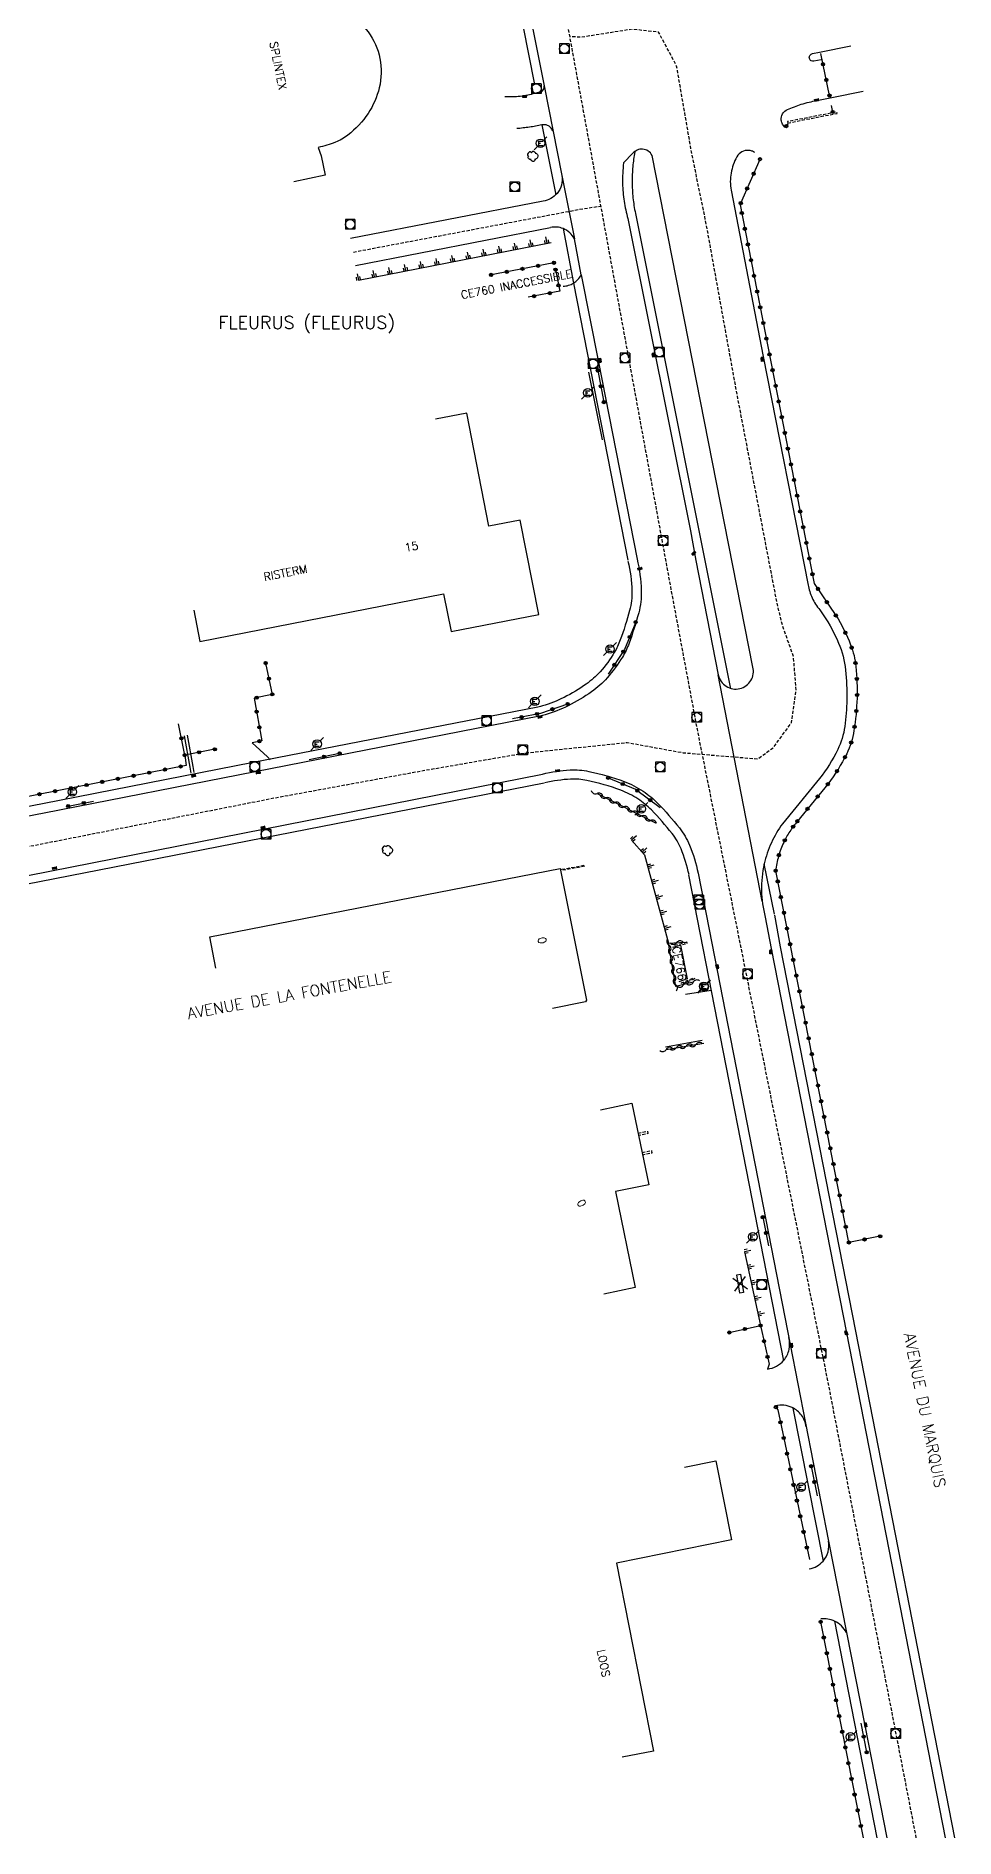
# Model space of a CAD drawing. Header units: millimetres. Extents: x 161000 to 162000, y 126999 to 128000.
# Drawn here: x 161486.6 to 161630.3, y 127000 to 127281.5 of the extents above; entities that cross this region are included whole.
import ezdxf
from ezdxf.enums import TextEntityAlignment as Align

# ---------------------------------------------------------------- set-up
doc = ezdxf.new("R2010")
doc.units = ezdxf.units.MM
doc.linetypes.add('DASHED', pattern=[0.75, 0.5, -0.25])
doc.layers.get('0').update_dxf_attribs({"linetype": 'CONTINUOUS'})
for name, color, linetype in [('W0001', 6, 'DASHED'), ('W0008', 7, 'CONTINUOUS'), ('W0017', 7, 'CONTINUOUS'), ('W0100', 7, 'CONTINUOUS'), ('W0112', 1, 'DASHED'), ('W0211', 2, 'CONTINUOUS'), ('W0300', 7, 'CONTINUOUS'), ('W0302', 3, 'CONTINUOUS'), ('W0310', 3, 'CONTINUOUS'), ('W0322', 7, 'CONTINUOUS'), ('W0400', 7, 'CONTINUOUS'), ('W0420', 7, 'CONTINUOUS'), ('W0471', 7, 'CONTINUOUS'), ('W0980', 7, 'CONTINUOUS'), ('W0984', 7, 'CONTINUOUS'), ('W0989', 7, 'CONTINUOUS'), ('W0991', 7, 'CONTINUOUS')]:
    doc.layers.add(name, color=color, linetype=linetype)
doc.styles.get("Standard").update_dxf_attribs({"font": 'romans.shx', "width": 0.85})

# ---------------------------------------------------------------- blocks, each defined once
blk = doc.blocks.new('t991o')
at = {"color": 0, "linetype": 'Continuous'}
for p, q in [((-1, 1), (1, -1)), ((-1, -1), (1, 1))]:
    blk.add_line(p, q, dxfattribs=at)
blk = doc.blocks.new('t322o')
at = {"color": 0, "linetype": 'Continuous'}
for radius in [0.25, 0.15]:
    blk.add_circle((0, 0), radius, dxfattribs=at)
blk = doc.blocks.new('T400')
for p, q in [((-0.15, 0.3), (0.15, 0.3)), ((-0.15, -0.25), (-0.15, 0.3)), ((-0.15, 0.15), (0.15, 0.15)), ((-0.15, 0), (0.15, 0)), ((0.15, 0.3), (0.15, -0.25)), ((-0.15, -0.15), (0.15, -0.15)), ((-0.15, -0.25), (-0.15, -0.3)), ((-0.15, -0.3), (0.15, -0.3)), ((0.15, -0.3), (0.15, -0.25))]:
    blk.add_line(p, q)
blk = doc.blocks.new('t310o')
at = {"color": 0, "linetype": 'Continuous'}
for centre, start, end in [((-0.5, 0.38), 216.8699, 323.1304), ((0.5, -0.37), 36.8699, 143.1303)]:
    blk.add_arc(centre, 0.625, start, end, dxfattribs=at)
blk = doc.blocks.new('t211o')
at = {"color": 0, "linetype": 'Continuous'}
for p, q in [((-0.29, 0.5), (-0.29, 0)), ((0, 1), (0, 0)), ((0.29, 0.5), (0.29, 0))]:
    blk.add_line(p, q, dxfattribs=at)
blk = doc.blocks.new('T420')
for p, q in [((0.75, 0.75), (-0.75, 0.75)), ((-0.75, 0.75), (-0.75, -0.75)), ((0.75, 0.75), (0.75, -0.75)), ((0.75, -0.75), (-0.75, -0.75))]:
    blk.add_line(p, q)
blk.add_ellipse((0, 0), major_axis=(-0.53, 0.53), ratio=1, start_param=3.926991, end_param=10.210176)
blk = doc.blocks.new('T471')
for p, q in [((-0.333334, 0.333334), (-0.333334, -0.333334)), ((-0.333334, 0.333334), (0.333334, 0.333334)), ((-0.333334, 0), (0, 0)), ((0.500001, 0.500001), (1.000002, 1.000002)), ((-0.500001, -0.500001), (-1.000002, -1.000002)), ((-0.333334, -0.333334), (0.333334, -0.333334))]:
    blk.add_line(p, q)
blk.add_ellipse((0, 0), major_axis=(0.471405, 0.471405), ratio=1, start_param=5.4977871438, end_param=11.780972451)
blk = doc.blocks.new('T300')
for p, q in [((-0.8, 0.51), (-0.86, 0.34)), ((-0.86, 0.34), (-0.86, 0.17)), ((-0.86, 0.17), (-0.74, 0.06)), ((-0.69, 0.63), (-0.8, 0.51)), ((-0.8, -0.06), (-0.74, 0.06)), ((-0.74, 0.06), (-0.69, 0.11)), ((-0.57, 0.69), (-0.69, 0.63)), ((-0.46, 0.69), (-0.57, 0.69)), ((-0.29, 0.63), (-0.46, 0.69)), ((-0.29, 0.63), (-0.17, 0.74)), ((-0.23, 0.57), (-0.29, 0.63)), ((-0.17, 0.74), (-0.06, 0.8)), ((-0.06, 0.8), (0.06, 0.8)), ((0.06, 0.8), (0.23, 0.74)), ((0.23, 0.74), (0.34, 0.63)), ((0.34, 0.63), (0.4, 0.51)), ((0.46, 0.46), (0.34, 0.46)), ((0.4, 0.51), (0.4, 0.46)), ((0.57, 0.4), (0.46, 0.46)), ((0.57, 0.4), (0.69, 0.29)), ((0.69, 0.29), (0.74, 0.17)), ((0.74, 0.06), (0.69, -0.17)), ((0.74, 0.17), (0.74, 0.06)), ((-0.8, -0.17), (-0.8, -0.06)), ((-0.8, -0.23), (-0.8, -0.17)), ((-0.74, -0.34), (-0.8, -0.23)), ((-0.69, -0.4), (-0.74, -0.34)), ((-0.51, -0.46), (-0.69, -0.4)), ((-0.4, -0.46), (-0.51, -0.46)), ((-0.4, -0.46), (-0.34, -0.46)), ((-0.34, -0.46), (-0.34, -0.4)), ((-0.34, -0.51), (-0.34, -0.46)), ((-0.29, -0.63), (-0.34, -0.51)), ((-0.17, -0.74), (-0.29, -0.63)), ((-0.06, -0.8), (-0.17, -0.74)), ((0.06, -0.8), (-0.06, -0.8)), ((0.17, -0.74), (0.06, -0.8)), ((0.23, -0.69), (0.17, -0.74)), ((0.29, -0.46), (0.23, -0.46)), ((0.29, -0.63), (0.23, -0.69)), ((0.46, -0.4), (0.29, -0.46)), ((0.34, -0.51), (0.29, -0.63)), ((0.34, -0.51), (0.34, -0.46)), ((0.57, -0.34), (0.46, -0.4)), ((0.63, -0.29), (0.57, -0.34)), ((0.69, -0.17), (0.63, -0.29))]:
    blk.add_line(p, q)

msp = doc.modelspace()

# ---------------------------------------------------------------- linework, layer by layer
at = {"layer": 'W0001', "flags": 128}
for points in [[(161624.21, 127000), (161610.53, 127070.67), (161589.98, 127173.21), (161585.95, 127194.75), (161566.92, 127298.5), (161562.04, 127326.01), (161536.88, 127452.52), (161534.87, 127464.18), (161528.66, 127479.95), (161524.52, 127486.25), (161518.29, 127492.27), (161512.04, 127497.09), (161506.98, 127500.41), (161491.5, 127509.19)], [(161390.93, 127135.99), (161397.1, 127137.92), (161433.62, 127144.69), (161523.83, 127162.49), (161547.1, 127166.76), (161562.94, 127169.5), (161578.99, 127171.15), (161587.77, 127169.55), (161599.41, 127168.59), (161601.84, 127170.33), (161604.72, 127174.26), (161605.42, 127179.3), (161605.01, 127184.57), (161603.29, 127189.41), (161602.44, 127192.93), (161596.08, 127226.12), (161591.4, 127251.99), (161589.06, 127263.42), (161586.74, 127276.83), (161583.92, 127282.11), (161579.75, 127282.58), (161571.83, 127281.32), (161570.06, 127281.41)], [(161536.2, 127247.77), (161572.06, 127254.54), (161574.91, 127254.96)]]:
    msp.add_lwpolyline(points, dxfattribs=at)
at = {"layer": 'W0008', "flags": 128}
for points in [[(161562.47, 127291.43), (161566, 127273.73)], [(161568.8, 127259.73), (161570.75, 127249.83)], [(161536.55, 127245.65), (161567.02, 127251.6)], [(161600.12, 127146.38), (161593.25, 127181.7)], [(161511.33, 127166.44), (161511.15, 127167.38), (161510.24, 127172.29)], [(161510.86, 127166.35), (161510.68, 127167.29), (161509.77, 127172.2)], [(161592.15, 127132.41), (161588.14, 127131.77)], [(161613.29, 127032.08), (161616.17, 127017.58), (161619.59, 127000)]]:
    msp.add_lwpolyline(points, dxfattribs=at)
for points in [[(161609.32, 127277.81), (161608.21, 127277.58, -0.185679), (161607.78, 127277.65, -0.185679), (161607.51, 127277.99, -0.222026), (161607.57, 127278.5, -0.222026), (161608, 127278.77), (161609.06, 127278.99), (161613.96, 127279.98)], [(161559.89, 127272.09, 0.019608), (161560.93, 127272.06, 0.019608), (161561.98, 127272.1, 0.022337), (161563.16, 127272.26, 0.022337), (161564.32, 127272.52), (161565.34, 127272.78, 0.10153), (161565.64, 127272.88, 0.10153), (161565.87, 127273.1, 0.106591), (161566.01, 127273.4, 0.106591), (161566, 127273.73), (161568.8, 127259.73, -0.110528), (161568.73, 127258.24, -0.110528), (161568.04, 127256.92, -0.092725), (161567.06, 127256.13, -0.092725), (161565.87, 127255.74), (161535.73, 127249.86)], [(161603.73, 127267.24, -0.102628), (161603.3, 127267.73, -0.102628), (161603.09, 127268.36, -0.162487), (161603.31, 127269.36, -0.162487), (161604.08, 127270.03, -0.017063), (161605.14, 127270.48, -0.017063), (161606.23, 127270.86, -0.018439), (161607.44, 127271.19, -0.018439), (161608.67, 127271.42), (161611, 127271.9), (161615.89, 127272.91)], [(161567.36, 127266.71, 0.1034), (161567.04, 127267.22, 0.1034), (161566.55, 127267.55, 0.079021), (161566.1, 127267.66, 0.079021), (161565.65, 127267.62, -0.008394), (161564.69, 127267.43, -0.008394), (161563.73, 127267.27, -0.008692), (161562.74, 127267.15, -0.008692), (161561.73, 127267.05)], [(161598.96, 127263.32, 0.066721), (161598.49, 127263.55, 0.066721), (161597.99, 127263.65, 0.142487), (161596.93, 127263.42, 0.142487), (161596.17, 127262.65, 0.043419), (161595.6, 127261.42, 0.043419), (161595.25, 127260.11, 0.042784), (161595.13, 127258.77, 0.042784), (161595.24, 127257.44), (161600.28, 127231.43), (161607.29, 127195.75, 0.032112), (161607.54, 127194.73, 0.032112), (161607.92, 127193.74, 0.034264), (161608.46, 127192.76, 0.034264), (161609.13, 127191.85, -0.056093), (161612.06, 127186.68, -0.076696), (161613.14, 127182.46, -0.027789), (161613.33, 127177.81, -0.030906), (161613.02, 127173.63, -0.079277), (161611.92, 127170.03, -0.055702), (161609.06, 127165.52), (161603.3, 127158.46, 0.050825), (161601.55, 127155.48, 0.050825), (161600.43, 127152.2, 0.061688), (161600, 127148.03, 0.061688), (161600.6, 127143.88), (161601.52, 127138.95), (161613.3, 127078.9), (161628.74, 127000)], [(161568.97, 127242.43, 0.063981), (161569.82, 127242.57, 0.063981), (161570.61, 127242.93, 0.066572), (161571.31, 127243.49, 0.066572), (161571.83, 127244.22), (161570.75, 127249.83, 0.090554), (161570.02, 127250.79, 0.090554), (161568.99, 127251.44, 0.074273), (161568.01, 127251.66, 0.074273), (161567.02, 127251.6)], [(161571.83, 127244.22), (161574.51, 127230.54), (161580.55, 127199.81, -0.051036), (161581.21, 127194.88, -0.07283), (161580.8, 127191.4, -0.023009), (161579.3, 127186.66, -0.047218), (161578.25, 127184.47, -0.046227), (161575.87, 127181.24, -0.05711), (161573.45, 127179.07, -0.03894), (161569.78, 127176.88, -0.043157), (161566.19, 127175.47, -0.013005), (161565.78, 127175.36, -0.010687), (161565.29, 127175.25), (161520.82, 127166.56), (161487.86, 127160.12), (161473.79, 127157.39), (161432.18, 127149.28), (161396.1, 127142.23)], [(161392.46, 127131.4, -0.015916), (161394.4, 127132.26, -0.030288), (161395.47, 127132.62, -0.003057), (161398.26, 127133.37, -0.013306), (161398.91, 127133.52, -0.018985), (161399.08, 127133.55, 0.017626), (161399.26, 127133.57), (161407.21, 127135.15), (161433.47, 127140.32), (161439.1, 127141.43), (161478.64, 127149.08), (161565.77, 127166.22, -0.04531), (161570.08, 127166.86, -0.066816), (161573.03, 127166.63, -0.034974), (161578.51, 127165.05, -0.059573), (161581.5, 127163.53, -0.050455), (161583.81, 127161.62, -0.029806), (161587.16, 127157.81, -0.06681), (161588.75, 127155.09, -0.0476), (161590.09, 127150.75), (161604.47, 127077.11), (161610.5, 127046.36)], [(161600.96, 127073.26, 0.094155), (161602.36, 127073.7, 0.094155), (161603.49, 127074.63, 0.121783), (161604.32, 127076.31, 0.121994), (161604.26, 127078.19)], [(161606.99, 127064.25, 0.124526), (161606.26, 127066.03, 0.124526), (161604.78, 127067.25, 0.084758), (161603.51, 127067.6, 0.084758), (161602.2, 127067.51)], [(161607.47, 127042.03, 0.083859), (161608.65, 127042.45, 0.083859), (161609.62, 127043.24, 0.112064), (161610.41, 127044.7, 0.112064), (161610.5, 127046.36), (161613.29, 127032.08, 0.081928), (161612.51, 127033.13, 0.081928), (161611.44, 127033.87, 0.069676), (161610.38, 127034.2, 0.069676), (161609.27, 127034.22)]]:
    msp.add_lwpolyline(points, format="xyb", dxfattribs=at)
msp.add_lwpolyline([(161594.48, 127179.93, 0.202145), (161596.61, 127179.57, 0.199948), (161598.34, 127180.83, 0.199948), (161598.67, 127182.94), (161582.9, 127262.87, 0.126981), (161582.28, 127263.55, 0.126981), (161581.41, 127263.84, 0.116184), (161580.58, 127263.7, 0.116184), (161579.9, 127263.21), (161578.45, 127261.7, 0.018906), (161578.3, 127260.09, 0.018906), (161578.28, 127258.47, 0.032326), (161578.52, 127255.71, 0.032326), (161579.11, 127253.01), (161588.89, 127204.21), (161589.76, 127199.6), (161593.25, 127181.7, 0.202145)], format="xyb", close=True, dxfattribs=at)
at = {"layer": 'W0017', "flags": 128}
for points in [[(161560.91, 127292.17), (161564.5, 127273.94), (161564.03, 127273.84), (161564.32, 127272.52)], [(161565.65, 127267.62), (161567.85, 127256.73)], [(161568.99, 127251.44), (161570.61, 127242.93), (161579.1, 127199.61)], [(161520.39, 127171.11), (161522.79, 127168.92), (161523.18, 127168.44)], [(161588.6, 127150.45), (161603.44, 127074.53)], [(161602.02, 127144.33), (161600.43, 127152.2)], [(161630.25, 127000), (161614.76, 127079.19), (161602.98, 127139.23), (161602.07, 127144.15)], [(161585.02, 127123.58), (161590.72, 127124.62)], [(161604.9, 127067.15), (161609.62, 127043.24)], [(161611.44, 127033.87), (161618.04, 127000)]]:
    msp.add_lwpolyline(points, dxfattribs=at)
for points in [[(161580.2, 127263.42, 0.023431), (161579.88, 127261.1, 0.023431), (161579.78, 127258.75, 0.024912), (161579.91, 127256.26, 0.024912), (161580.29, 127253.79), (161595.17, 127179.54)], [(161579.13, 127199.47, -0.051036), (161579.74, 127194.83, -0.07283), (161579.39, 127191.78, -0.023009), (161577.92, 127187.16, -0.047218), (161576.99, 127185.22, -0.046227), (161574.78, 127182.21, -0.05711), (161572.6, 127180.27, -0.03894), (161569.13, 127178.19, -0.043157), (161565.77, 127176.87, -0.013005), (161565.44, 127176.79, -0.010687), (161565.01, 127176.69), (161520.54, 127168), (161487.58, 127161.56), (161473.5, 127158.83), (161431.9, 127150.72), (161395.82, 127143.67)], [(161566.03, 127164.8), (161468.7, 127145.77, 0.077925), (161467.91, 127145.3, 0.077925), (161467.3, 127144.6, 0.075199), (161466.94, 127143.79, 0.075199), (161466.84, 127142.9)], [(161588.67, 127150.5, 0.046878), (161587.42, 127154.53, 0.06681), (161586.02, 127156.93, 0.029806), (161582.79, 127160.61, 0.050455), (161580.69, 127162.33, 0.059573), (161578.01, 127163.69, 0.034974), (161572.72, 127165.22, 0.066816), (161570.16, 127165.42, 0.04531), (161566.11, 127164.82)]]:
    msp.add_lwpolyline(points, format="xyb", dxfattribs=at)
at = {"layer": 'W0100', "flags": 128}
msp.add_lwpolyline([(161520.6, 127290.62), (161525.51, 127291.56), (161526.34, 127287.29, -0.059066), (161529.52, 127287.46, -0.073448), (161532.03, 127286.93, -0.069885), (161535.75, 127284.92, -0.075485), (161538.52, 127282.15, -0.110359), (161540.34, 127278.03, -0.108043), (161540.24, 127273.43, -0.087987), (161538.5, 127269.44, -0.082332), (161535.33, 127266.04, -0.065656), (161533.38, 127264.91, -0.052861), (161530.69, 127264.12), (161531.17, 127262.82), (161531.8, 127259.76), (161526.9, 127258.76)], format="xyb", dxfattribs=at)
for points in [[(161511.24, 127191.81), (161512.2, 127186.9), (161550.31, 127194.36), (161551.46, 127188.47), (161565.17, 127191.15), (161562.27, 127205.88), (161557.37, 127204.92), (161553.95, 127222.62), (161549.04, 127221.67)], [(161514.7, 127135.88), (161513.75, 127140.79), (161568.54, 127151.46), (161572.66, 127130.91), (161572.48, 127130.62), (161572.25, 127130.57), (161567.35, 127129.59)], [(161586.14, 127139.15), (161587.36, 127139.49), (161588.4, 127134.23), (161587.1, 127133.77)], [(161574.82, 127113.78), (161579.72, 127114.8), (161582.37, 127102.06), (161577.18, 127100.98), (161580.26, 127085.98), (161575.36, 127084.98)], [(161587.94, 127057.95), (161592.85, 127058.92), (161595.3, 127046.57), (161577.35, 127042.95), (161583.1, 127013.58), (161578.2, 127012.62)]]:
    msp.add_lwpolyline(points, dxfattribs=at)
msp.add_lwpolyline([(161596.61, 127085.11), (161596.13, 127087.98), (161596.71, 127088.07), (161597.19, 127085.21)], close=True, dxfattribs=at)
at = {"layer": 'W0112', "flags": 128}
for points in [[(161604.1, 127267.93), (161611.81, 127269.44), (161611.77, 127269.65), (161604.06, 127268.14)], [(161572.38, 127151.81), (161568.84, 127151.17), (161568.81, 127151.34), (161572.35, 127151.98)], [(161588.34, 127139.94), (161588.17, 127139.9), (161586.25, 127139.36), (161586.29, 127139.19), (161588.22, 127139.73), (161588.39, 127139.77)], [(161589.53, 127134.21), (161589.41, 127134.16), (161587.57, 127133.4), (161587.48, 127133.59), (161589.33, 127134.35), (161589.45, 127134.4)]]:
    msp.add_lwpolyline(points, close=True, dxfattribs=at)
for points in [[(161580.69, 127110.11), (161582.16, 127110.42), (161582.22, 127110.05), (161580.77, 127109.75)], [(161581.32, 127107.07), (161582.79, 127107.38), (161582.87, 127106.99), (161581.4, 127106.69)]]:
    msp.add_lwpolyline(points, dxfattribs=at)
at = {"layer": 'W0211', "flags": 128}
for points in [[(161536.99, 127243.4), (161567.13, 127249.28)], [(161579.7, 127155.89), (161581.72, 127153.59), (161585.48, 127139.82)], [(161597.36, 127091.58), (161599.85, 127080.06)]]:
    msp.add_lwpolyline(points, dxfattribs=at)
at = {"layer": 'W0302', "flags": 128}
msp.add_lwpolyline([(161572.97, 127229.01), (161575.08, 127218.44)], dxfattribs=at)
at = {"layer": 'W0310', "flags": 128}
for points in [[(161574.29, 127163.18), (161583.42, 127158.58)], [(161589.32, 127133.68), (161586.59, 127133.01), (161585.48, 127139.82), (161588.04, 127139.94)], [(161585.12, 127123.19), (161590.98, 127124.15)]]:
    msp.add_lwpolyline(points, dxfattribs=at)
at = {"layer": 'W0322', "flags": 128}
for points in [[(161610.63, 127272.22), (161609.28, 127278.78)], [(161611.14, 127269.64), (161610.94, 127270.69)], [(161603.89, 127267.45), (161604.15, 127267.82)], [(161596.76, 127255.42), (161599.78, 127262.3)], [(161567.55, 127246.09), (161562.39, 127245.1), (161557.48, 127244.16)], [(161567.81, 127245.02), (161568.45, 127241.64), (161563.53, 127240.71)], [(161574.43, 127229.25), (161575.37, 127224.29)], [(161580.34, 127189.94), (161578.6, 127185.65), (161576.02, 127181.84)], [(161522.48, 127183.55), (161523.52, 127178.66), (161520.71, 127178.07), (161521.86, 127171.42), (161520.39, 127171.11)], [(161569.69, 127177.14), (161565.43, 127175.69), (161561.05, 127174.83)], [(161514.55, 127170.08), (161509.82, 127169.17), (161508.87, 127174.08)], [(161509.82, 127169.17), (161510.06, 127167.57), (161481.12, 127161.87)], [(161534.05, 127169.44), (161529.3, 127168.43)], [(161576.03, 127165.64), (161580.3, 127163.83), (161584.15, 127161.01)], [(161491.61, 127161.22), (161495.57, 127162)], [(161618.57, 127094), (161613.67, 127093.03), (161602.23, 127151.07)], [(161600.2, 127096.98), (161601.12, 127092.53)], [(161594.97, 127078.97), (161599.85, 127080.06), (161601.19, 127074.04), (161600.96, 127073.26)], [(161602.26, 127067.31), (161602.54, 127066.89), (161607.49, 127043.48)], [(161607.77, 127058.08), (161608.7, 127053.44)], [(161609.25, 127033.77), (161615.88, 127000)], [(161616.45, 127013.38), (161615.58, 127017.92)]]:
    msp.add_lwpolyline(points, dxfattribs=at)
msp.add_lwpolyline([(161596.62, 127255.42), (161608.25, 127195.99), (161611.63, 127191, -0.046541), (161613.94, 127186.41, -0.068365), (161614.76, 127183, -0.032533), (161614.94, 127178.08, -0.031308), (161614.46, 127173, -0.075305), (161613.32, 127169.37, -0.051327), (161610.37, 127164.64), (161605.61, 127158.84, 0.034397), (161604.43, 127157.26, 0.034397), (161603.47, 127155.53, 0.040079), (161602.67, 127153.37, 0.040079), (161602.22, 127151.11)], format="xyb", dxfattribs=at)

# ---------------------------------------------------------------- block references
at = {"layer": 'W0211'}
for p, rotation in [((161559.08, 127247.71), 11.05072698050359), ((161561.53, 127248.19), 11.05072698050359), ((161563.98, 127248.67), 11.05072698050359), ((161566.44, 127249.15), 11.05072698050359), ((161544.35, 127244.84), 11.05072698050359), ((161546.81, 127245.32), 11.05072698050359), ((161549.26, 127245.8), 11.05072698050359), ((161551.72, 127246.27), 11.05072698050359), ((161554.17, 127246.75), 11.05072698050359), ((161556.62, 127247.23), 11.05072698050359), ((161536.99, 127243.4), 11.05072698050359), ((161539.45, 127243.88), 11.05072698050359), ((161541.9, 127244.36), 11.05072698050359), ((161579.7, 127155.89), 311.2333209093113), ((161581.35, 127154.01), 311.2333209093113), ((161582.23, 127151.72), 285.3020092125429), ((161582.89, 127149.31), 285.3020092125429), ((161583.55, 127146.9), 285.3020092125429), ((161584.21, 127144.49), 285.3020092125429), ((161584.87, 127142.08), 285.3020092125429), ((161597.36, 127091.58), 282.1854402616685), ((161597.89, 127089.13), 282.1854402616685), ((161598.42, 127086.69), 282.1854402616685), ((161598.95, 127084.25), 282.1854402616685), ((161599.48, 127081.8), 282.1854402616685)]:
    msp.add_blockref('t211o', p, dxfattribs=dict(at, rotation=rotation))
at = {"layer": 'W0300'}
for p in [(161564.3, 127262.71), (161541.58, 127154.25)]:
    msp.add_blockref('T300', p, dxfattribs=at)
at = {"layer": 'W0310'}
for p, rotation in [((161574.29, 127163.18), 333.2608537891761), ((161575.69, 127162.47), 333.2608537891761), ((161577.09, 127161.77), 333.2608537891761), ((161578.49, 127161.07), 333.2608537891761), ((161579.88, 127160.36), 333.2608537891761), ((161581.28, 127159.66), 333.2608537891761), ((161582.68, 127158.95), 333.2608537891761), ((161585.53, 127139.51), 99.2319991448147), ((161585.79, 127137.97), 99.2319991448147), ((161586.74, 127139.88), 2.700845320889376), ((161586.04, 127136.42), 99.2319991448147), ((161586.29, 127134.88), 99.2319991448147), ((161586.54, 127133.33), 99.2319991448147), ((161587.8, 127133.31), 193.7950371194058), ((161589.32, 127133.68), 193.7950371194058), ((161585.12, 127123.19), 9.297917214356126), ((161586.66, 127123.44), 9.297917214356126), ((161588.21, 127123.69), 9.297917214356126), ((161589.75, 127123.95), 9.297917214356126)]:
    msp.add_blockref('t310o', p, dxfattribs=dict(at, rotation=rotation))
at = {"layer": 'W0322'}
for p, rotation in [((161609.62, 127277.11), 101.6196955067167), ((161610.13, 127274.66), 101.6196955067167), ((161610.63, 127272.22), 101.6196955067167), ((161611.14, 127269.64), 100.7253111630367), ((161603.89, 127267.45), 54.85670952181393), ((161599.78, 127262.28), 66.25434863999052), ((161598.77, 127260), 66.25434863999052), ((161597.76, 127257.71), 66.25434863999052), ((161596.76, 127255.42), 66.25434863999052), ((161596.92, 127253.86), 101.0770274592467), ((161597.4, 127251.41), 101.0770274592467), ((161597.88, 127248.96), 101.0770274592467), ((161565.09, 127245.62), 190.8733692998133), ((161567.55, 127246.09), 190.8733692998133), ((161598.36, 127246.5), 101.0770274592467), ((161557.73, 127244.2), 190.873369299813), ((161560.18, 127244.68), 190.873369299813), ((161562.64, 127245.15), 190.8733692998133), ((161567.81, 127245.02), 280.6944098090928), ((161568.27, 127242.56), 280.6944098090928), ((161598.84, 127244.05), 101.0770274592467), ((161564.46, 127240.88), 190.6944098090927), ((161566.91, 127241.35), 190.6944098090927), ((161599.33, 127241.6), 101.0770274592467), ((161599.81, 127239.14), 101.0770274592467), ((161600.29, 127236.69), 101.0770274592467), ((161600.77, 127234.23), 101.0770274592467), ((161601.25, 127231.78), 101.0770274592467), ((161574.43, 127229.25), 280.7297565106409), ((161601.73, 127229.33), 101.0770274592467), ((161574.9, 127226.79), 280.7297565106409), ((161602.21, 127226.87), 101.0770274592467), ((161575.36, 127224.33), 280.7297565106409), ((161602.69, 127224.42), 101.0770274592467), ((161603.17, 127221.97), 101.0770274592467), ((161603.65, 127219.51), 101.0770274592467), ((161604.13, 127217.06), 101.0770274592467), ((161604.61, 127214.61), 101.0770274592467), ((161605.09, 127212.15), 101.0770274592467), ((161605.57, 127209.7), 101.0770274592467), ((161606.05, 127207.25), 101.0770274592467), ((161606.53, 127204.79), 101.0770274592467), ((161607.01, 127202.34), 101.0770274592467), ((161607.49, 127199.89), 101.0770274592467), ((161607.97, 127197.43), 101.0770274592467), ((161608.83, 127195.14), 124.0604781422512), ((161610.23, 127193.07), 124.0604781422512), ((161580.34, 127189.94), 247.9734635859584), ((161611.63, 127191), 124.0604781422512), ((161579.4, 127187.62), 247.9734635859584), ((161613.12, 127188.29), 115.6330649487471), ((161522.48, 127183.55), 281.9787933993893), ((161576.99, 127183.27), 235.7937511861381), ((161578.4, 127185.34), 235.7937511861381), ((161614.1, 127185.98), 109.3856944980406), ((161614.69, 127183.56), 98.26662555804145), ((161523, 127181.11), 281.9787933993893), ((161614.91, 127181.07), 92.81383342572822), ((161521.08, 127178.14), 191.9787933993886), ((161523.52, 127178.66), 281.9787933993893), ((161614.95, 127178.57), 89.02578198578931), ((161521.07, 127175.97), 279.8688235869502), ((161562.48, 127175.11), 191.1539193784825), ((161564.93, 127175.6), 191.1539193784825), ((161567.32, 127176.34), 198.7482258231705), ((161569.69, 127177.14), 198.7482258231705), ((161614.83, 127176.07), 85.46259213329616), ((161521.5, 127173.51), 279.8688235869502), ((161614.55, 127173.59), 81.95375759094713), ((161509.31, 127171.8), 100.8731573534743), ((161512.09, 127169.61), 190.8731573534732), ((161514.55, 127170.08), 190.8731573534732), ((161521.5, 127171.34), 191.6637010560806), ((161534.05, 127169.44), 191.9011185130705), ((161614.03, 127171.15), 72.54111244012562), ((161504.29, 127166.44), 191.1396826752362), ((161506.74, 127166.92), 191.1396826752362), ((161509.19, 127167.4), 191.1396826752362), ((161509.82, 127169.17), 278.6397195210878), ((161531.6, 127168.92), 191.9011185130705), ((161611.81, 127166.68), 57.40176050545367), ((161613.06, 127168.85), 62.66732845159671), ((161492.02, 127164.02), 191.1396826752362), ((161494.47, 127164.5), 191.1396826752362), ((161496.93, 127164.99), 191.1396826752362), ((161499.38, 127165.47), 191.1396826752362), ((161501.83, 127165.95), 191.1396826752362), ((161576.03, 127165.64), 337.0524420622535), ((161578.33, 127164.66), 337.0524420622535), ((161580.59, 127163.61), 323.8414774465426), ((161610.37, 127164.64), 52.13619255931063), ((161487.12, 127163.06), 191.1396826752362), ((161489.57, 127163.54), 191.1396826752362), ((161491.61, 127161.22), 11.10825443537542), ((161494.06, 127161.7), 11.10825443537542), ((161582.61, 127162.14), 323.8414774465426), ((161607.2, 127160.78), 50.65821735795256), ((161608.78, 127162.71), 50.65821735795256), ((161604.94, 127158), 53.55289015525205), ((161605.61, 127158.84), 50.65821735795256), ((161603.64, 127155.87), 63.50076133544165), ((161602.72, 127153.55), 73.44863251568474), ((161602.22, 127151.11), 83.39650369590511), ((161602.55, 127149.44), 101.1468844897764), ((161603.03, 127146.99), 101.1468844897764), ((161603.52, 127144.54), 101.1468844897764), ((161604, 127142.09), 101.1468844897764), ((161604.48, 127139.63), 101.1468844897764), ((161604.97, 127137.18), 101.1468844897764), ((161605.45, 127134.73), 101.1468844897764), ((161605.93, 127132.27), 101.1468844897764), ((161606.42, 127129.82), 101.1468844897764), ((161606.9, 127127.37), 101.1468844897764), ((161607.38, 127124.92), 101.1468844897764), ((161607.87, 127122.46), 101.1468844897764), ((161608.35, 127120.01), 101.1468844897764), ((161608.83, 127117.56), 101.1468844897764), ((161609.32, 127115.1), 101.1468844897764), ((161609.8, 127112.65), 101.1468844897764), ((161610.28, 127110.2), 101.1468844897764), ((161610.77, 127107.75), 101.1468844897764), ((161611.25, 127105.29), 101.1468844897764), ((161611.73, 127102.84), 101.1468844897764), ((161612.22, 127100.39), 101.1468844897764), ((161600.2, 127096.98), 281.6136547696566), ((161612.7, 127097.93), 101.1468844897764), ((161600.7, 127094.53), 281.6136547696566), ((161613.18, 127095.48), 101.1468844897764), ((161616.12, 127093.51), 191.1468844897753), ((161618.57, 127094), 191.1468844897753), ((161613.67, 127093.03), 101.1468844897764), ((161597.41, 127079.51), 12.52254684642767), ((161599.85, 127080.06), 282.5225468464285), ((161594.97, 127078.97), 12.52254684642767), ((161600.39, 127077.61), 282.5225468464285), ((161600.94, 127075.17), 282.5225468464285), ((161602.26, 127067.31), 304.6749201952442), ((161602.96, 127064.94), 281.9345249559435), ((161603.47, 127062.49), 281.9345249559435), ((161603.99, 127060.05), 281.9345249559435), ((161604.51, 127057.6), 281.9345249559435), ((161607.77, 127058.08), 281.3220034366578), ((161605.02, 127055.16), 281.9345249559435), ((161608.26, 127055.63), 281.3220034366578), ((161605.54, 127052.71), 281.9345249559435), ((161606.06, 127050.26), 281.9345249559435), ((161606.58, 127047.82), 281.9345249559435), ((161607.09, 127045.37), 281.9345249559435), ((161609.25, 127033.77), 281.1095782306846), ((161609.74, 127031.31), 281.1095782306846), ((161610.22, 127028.86), 281.1095782306846), ((161610.7, 127026.41), 281.1095782306846), ((161611.18, 127023.95), 281.1095782306846), ((161611.66, 127021.5), 281.1095782306846), ((161612.14, 127019.05), 281.1095782306846), ((161612.63, 127016.59), 281.1095782306846), ((161615.98, 127015.83), 100.7584245125354), ((161613.11, 127014.14), 281.1095782306846), ((161613.59, 127011.69), 281.1095782306846), ((161616.45, 127013.38), 100.7584245125354), ((161614.07, 127009.23), 281.1095782306846), ((161614.55, 127006.78), 281.1095782306846), ((161615.03, 127004.33), 281.1095782306846), ((161615.52, 127001.87), 281.1095782306846)]:
    msp.add_blockref('t322o', p, dxfattribs=dict(at, rotation=rotation))
at = {"layer": 'W0400'}
for p, rotation in [((161562.99, 127272.07), 89.2574128444189), ((161608.64, 127271.52), 103.8776588385783), ((161583.13, 127231.67), 190.8185672143847), ((161574.74, 127230.85), 8.937473161948377), ((161600.13, 127231), 186.6270599999999), ((161589.41, 127200.7), 316.4002524061492), ((161581, 127198.3), 103.4232440825922), ((161565.35, 127175.12), 281.241314633622), ((161568.1, 127166.72), 277.9816781500613), ((161511.2, 127165.92), 284.5049508517972), ((161521.32, 127166.42), 271.344938712461), ((161522.1, 127157.86), 100.9559767641809), ((161489.5, 127151.51), 101.0713961631092), ((161601.47, 127138.41), 180.3536511001998), ((161593.09, 127136.12), 14.48774844864828), ((161604.68, 127076.97), 10.53541741976654), ((161613.24, 127078.88), 199.8767396455787), ((161616.28, 127017.65), 190.8375361761899)]:
    msp.add_blockref('T400', p, dxfattribs=dict(at, rotation=rotation))
at = {"layer": 'W0420'}
for p in [(161569.19, 127279.53), (161564.79, 127273.3), (161561.43, 127257.96), (161535.69, 127252.09), (161578.67, 127231.2), (161584.04, 127232.13), (161573.66, 127230.3), (161584.6, 127202.66), (161557.01, 127174.56), (161589.88, 127175.06), (161562.68, 127169.98), (161520.77, 127167.38), (161584.16, 127167.3), (161558.7, 127164.03), (161522.53, 127156.8), (161590.18, 127146.52), (161590.32, 127145.85), (161597.82, 127134.96), (161600.03, 127086.44), (161609.33, 127075.69), (161620.96, 127016.3)]:
    msp.add_blockref('T420', p, dxfattribs=at)
at = {"layer": 'W0471'}
for p in [(161565.46, 127264.76), (161572.85, 127225.76), (161576.32, 127185.75), (161564.56, 127177.57), (161530.53, 127170.91), (161492.26, 127163.42), (161581.22, 127160.77), (161590.98, 127133.05), (161591.05, 127133), (161598.64, 127093.9), (161606.19, 127054.79), (161613.92, 127015.79)]:
    msp.add_blockref('T471', p, dxfattribs=at)
at = {"layer": 'W0991', "extrusion": (0, 0, -1), "rotation": 80.47306868970242}
msp.add_blockref('t991o', (-161596.66, 127086.58), dxfattribs=at)

# ---------------------------------------------------------------- texts
at = {"layer": 'W0980'}
msp.add_text('FLEURUS (FLEURUS)', height=2, dxfattribs=at).set_placement((161528.89, 127236.62), align=Align.MIDDLE)
at = {"layer": 'W0984'}
for s, rotation, p in [('SPLINTEX', 281.1617, (161524.44, 127276.88)), ('RISTERM', 11.1142, (161525.58, 127197.65)), ('LOOS', 281.0777, (161575.32, 127027.3))]:
    msp.add_text(s, height=1.25, rotation=rotation, dxfattribs=at).set_placement(p, align=Align.MIDDLE)
at = {"layer": 'W0989'}
for s, rotation, p in [('AVENUE DE LA FONTENELLE', 10.315, (161526.19, 127131.68)), ('AVENUE DU MARQUIS', 281.4035, (161625.47, 127066.81))]:
    msp.add_text(s, height=1.75, rotation=rotation, dxfattribs=at).set_placement(p, align=Align.MIDDLE)
at = {"layer": 'W0991'}
for s, rotation, p in [('CE760 INACCESSIBLE', 11.0635, (161561.69, 127242.73)), ('15', 10.2877, (161545.28, 127201.76)), ('0', 281.2251, (161565.71, 127140.22)), ('CE766', 281.1657, (161587.14, 127136.62)), ('0', 299.1845, (161571.88, 127099.17))]:
    msp.add_text(s, height=1.25, rotation=rotation, dxfattribs=at).set_placement(p, align=Align.MIDDLE)

doc.saveas('drawing.dxf')
